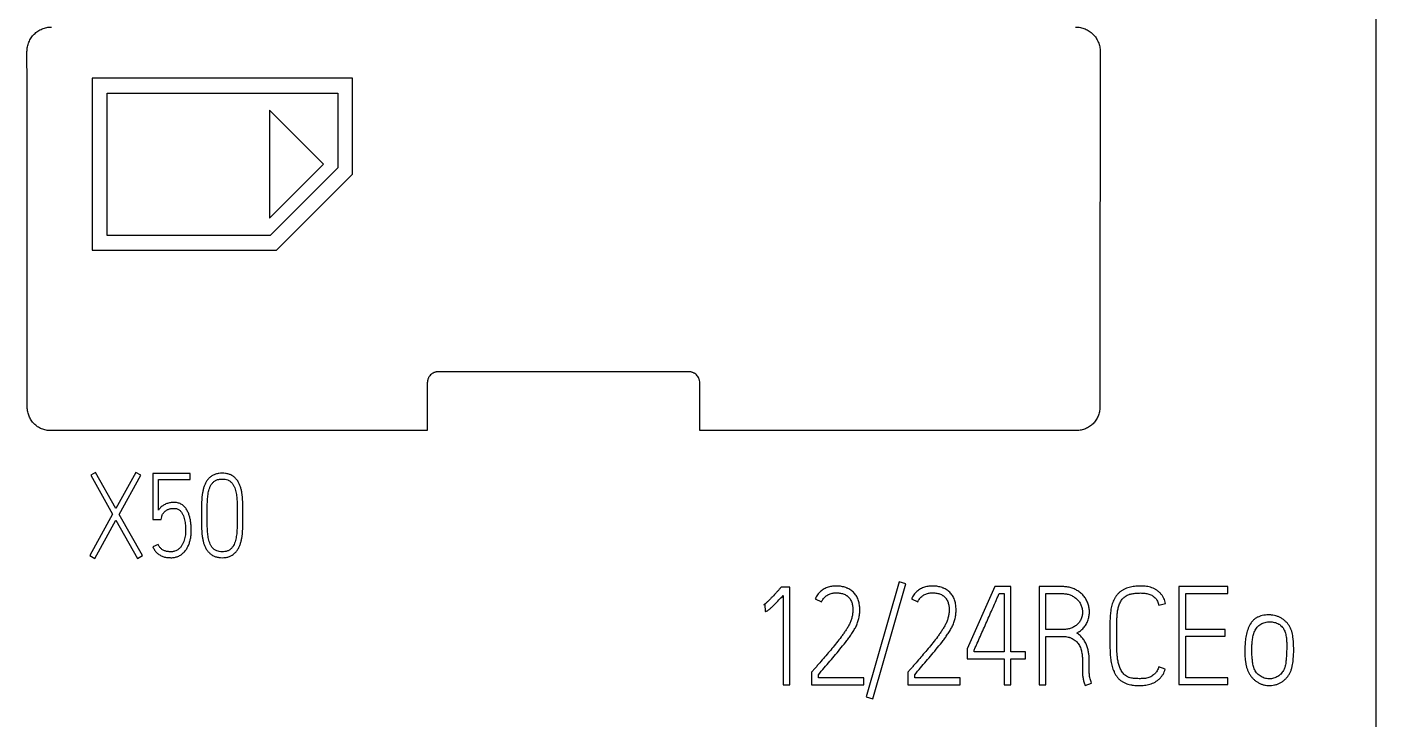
# Model space of a CAD drawing. Extents: x 0 to 420, y 0 to 297.
# Drawn here: x 135.17 to 162.65, y 197.74 to 211.83 of the extents above; entities that cross this region are included whole.
import ezdxf

# ---------------------------------------------------------------- set-up
doc = ezdxf.new("R2010")
doc.units = 0
doc.header["$LTSCALE"] = 23.1
doc.layers.add('10000_FRONT', color=7, linetype='CONTINUOUS')
doc.layers.add('10500_FRONT_LABELING', color=7, linetype='CONTINUOUS')

msp = doc.modelspace()

# ---------------------------------------------------------------- linework, layer by layer
at = {"layer": '10000_FRONT', "color": 7, "linetype": 'CONTINUOUS'}
for p, q in [((162.65, 235.74), (162.65, 145.74)), ((136.5, 210.79), (136.5, 207.29)), ((141.8, 210.79), (136.5, 210.79)), ((141.8, 208.84), (141.8, 210.79)), ((136.8, 207.59), (136.8, 210.49)), ((136.8, 210.49), (141.5, 210.49)), ((141.5, 210.49), (141.5, 208.965)), ((140.113, 210.139), (140.113, 207.939)), ((141.213, 209.039), (140.113, 210.139)), ((140.113, 207.939), (141.213, 209.039)), ((141.5, 208.965), (140.126, 207.59)), ((140.25, 207.29), (141.8, 208.84)), ((140.126, 207.59), (136.8, 207.59)), ((136.5, 207.29), (140.25, 207.29)), ((148.65, 204.816), (143.55, 204.816)), ((143.324, 203.616), (135.65, 203.616)), ((156.55, 203.616), (148.876, 203.616))]:
    msp.add_line(p, q, dxfattribs=at)
for points, knots in [([(135.17, 211.334), (135.17, 211.367), (135.173, 211.4), (135.183, 211.448), (135.187, 211.463), (135.196, 211.495), (135.202, 211.51), (135.221, 211.556), (135.236, 211.584), (135.263, 211.625), (135.273, 211.639), (135.293, 211.664), (135.304, 211.676), (135.339, 211.711), (135.364, 211.732), (135.405, 211.759), (135.419, 211.767), (135.448, 211.783), (135.463, 211.79), (135.493, 211.802), (135.508, 211.808), (135.539, 211.817), (135.555, 211.821), (135.604, 211.831), (135.636, 211.834), (135.67, 211.834)], [0, 0, 0, 0, 0.125, 0.125, 0.1875, 0.1875, 0.25, 0.25, 0.375, 0.375, 0.4375, 0.4375, 0.5, 0.5, 0.625, 0.625, 0.6875, 0.6875, 0.75, 0.75, 0.8125, 0.8125, 0.875, 0.875, 1, 1, 1, 1]), ([(156.531, 211.834), (156.564, 211.834), (156.597, 211.831), (156.645, 211.821), (156.661, 211.817), (156.692, 211.808), (156.708, 211.802), (156.753, 211.783), (156.782, 211.768), (156.822, 211.741), (156.836, 211.731), (156.861, 211.71), (156.873, 211.699), (156.908, 211.665), (156.929, 211.64), (156.956, 211.599), (156.964, 211.585), (156.98, 211.556), (156.987, 211.541), (156.999, 211.511), (157.005, 211.496), (157.014, 211.464), (157.018, 211.448), (157.028, 211.4), (157.031, 211.367), (157.031, 211.334)], [0, 0, 0, 0, 0.125, 0.125, 0.1875, 0.1875, 0.25, 0.25, 0.375, 0.375, 0.4375, 0.4375, 0.5, 0.5, 0.625, 0.625, 0.6875, 0.6875, 0.75, 0.75, 0.8125, 0.8125, 0.875, 0.875, 1, 1, 1, 1]), ([(143.55, 204.816), (143.536, 204.816), (143.521, 204.814), (143.499, 204.81), (143.492, 204.808), (143.478, 204.804), (143.471, 204.801), (143.451, 204.793), (143.438, 204.786), (143.413, 204.77), (143.402, 204.76), (143.381, 204.739), (143.371, 204.728), (143.359, 204.71), (143.355, 204.703), (143.348, 204.69), (143.342, 204.677), (143.337, 204.663), (143.333, 204.649), (143.331, 204.642), (143.327, 204.62), (143.325, 204.605), (143.325, 204.59)], [0, 0, 0, 0, 0.125, 0.125, 0.1875, 0.1875, 0.25, 0.25, 0.375, 0.375, 0.5, 0.5, 0.625, 0.625, 0.6875, 0.6875, 0.75, 0.8125, 0.8125, 0.875, 0.875, 1, 1, 1, 1]), ([(148.876, 204.59), (148.876, 204.605), (148.874, 204.62), (148.87, 204.641), (148.868, 204.649), (148.864, 204.663), (148.861, 204.67), (148.853, 204.69), (148.846, 204.703), (148.83, 204.728), (148.82, 204.739), (148.799, 204.76), (148.788, 204.769), (148.77, 204.782), (148.763, 204.785), (148.75, 204.792), (148.737, 204.799), (148.723, 204.804), (148.709, 204.808), (148.702, 204.81), (148.68, 204.814), (148.665, 204.816), (148.65, 204.816)], [0, 0, 0, 0, 0.125, 0.125, 0.1875, 0.1875, 0.25, 0.25, 0.375, 0.375, 0.5, 0.5, 0.625, 0.625, 0.6875, 0.6875, 0.75, 0.8125, 0.8125, 0.875, 0.875, 1, 1, 1, 1]), ([(135.65, 203.616), (135.619, 203.616), (135.588, 203.619), (135.543, 203.628), (135.528, 203.632), (135.498, 203.641), (135.483, 203.647), (135.44, 203.664), (135.413, 203.679), (135.374, 203.705), (135.362, 203.714), (135.338, 203.734), (135.326, 203.744), (135.293, 203.777), (135.274, 203.801), (135.248, 203.84), (135.24, 203.853), (135.225, 203.881), (135.212, 203.908), (135.202, 203.938), (135.193, 203.967), (135.189, 203.982), (135.179, 204.028), (135.176, 204.059), (135.176, 204.09)], [0, 0, 0, 0, 0.125, 0.125, 0.1875, 0.1875, 0.25, 0.25, 0.375, 0.375, 0.4375, 0.4375, 0.5, 0.5, 0.625, 0.625, 0.6875, 0.6875, 0.75, 0.8125, 0.8125, 0.875, 0.875, 1, 1, 1, 1]), ([(157.025, 204.09), (157.025, 204.059), (157.022, 204.028), (157.013, 203.983), (157.009, 203.968), (157, 203.938), (156.995, 203.923), (156.977, 203.88), (156.962, 203.853), (156.936, 203.815), (156.927, 203.802), (156.907, 203.778), (156.897, 203.766), (156.864, 203.734), (156.84, 203.714), (156.801, 203.688), (156.788, 203.68), (156.76, 203.666), (156.732, 203.652), (156.703, 203.642), (156.674, 203.633), (156.659, 203.629), (156.613, 203.62), (156.582, 203.616), (156.55, 203.616)], [0, 0, 0, 0, 0.125, 0.125, 0.1875, 0.1875, 0.25, 0.25, 0.375, 0.375, 0.4375, 0.4375, 0.5, 0.5, 0.625, 0.625, 0.6875, 0.6875, 0.75, 0.8125, 0.8125, 0.875, 0.875, 1, 1, 1, 1])]:
    msp.add_open_spline(points, degree=3, knots=knots, dxfattribs=at)
for points in [[(135.176, 204.09), (135.174, 206.506), (135.172, 208.921), (135.17, 211.334)], [(157.031, 211.334), (157.028, 208.921), (157.026, 206.506), (157.025, 204.09)], [(143.325, 204.59), (143.325, 204.266), (143.325, 203.941), (143.324, 203.616)], [(148.876, 203.616), (148.876, 203.941), (148.876, 204.266), (148.876, 204.59)]]:
    msp.add_open_spline(points, degree=3, dxfattribs=at)
at = {"layer": '10500_FRONT_LABELING', "color": 7, "linetype": 'CONTINUOUS'}
for p, q in [((136.567, 202.766), (136.469, 202.707)), ((136.469, 202.707), (136.915, 201.913)), ((136.979, 202.031), (136.567, 202.766)), ((137.384, 202.766), (136.979, 202.031)), ((137.047, 201.91), (137.486, 202.707)), ((137.486, 202.707), (137.384, 202.766)), ((137.731, 202.74), (137.731, 201.807)), ((138.493, 202.74), (137.731, 202.74)), ((137.846, 201.995), (137.846, 202.623)), ((137.846, 202.623), (138.493, 202.623)), ((138.493, 202.623), (138.493, 202.74)), ((136.915, 201.913), (136.45, 201.071)), ((136.551, 201.012), (136.981, 201.793)), ((136.981, 201.793), (137.42, 201.012)), ((137.521, 201.071), (137.047, 201.91)), ((137.731, 201.807), (137.905, 201.807)), ((137.905, 201.807), (137.914, 201.859)), ((138.724, 201.901), (138.724, 201.875)), ((138.84, 201.875), (138.84, 201.901)), ((139.453, 201.901), (139.453, 201.875)), ((139.568, 201.875), (139.568, 201.901)), ((137.841, 201.297), (137.736, 201.248)), ((136.45, 201.071), (136.551, 201.012)), ((137.42, 201.012), (137.521, 201.071)), ((150.535, 200.429), (150.515, 200.407)), ((150.709, 200.429), (150.535, 200.429)), ((150.709, 198.438), (150.709, 200.429)), ((152.937, 200.537), (152.263, 198.194)), ((152.399, 198.155), (153.073, 200.499)), ((153.073, 200.499), (152.937, 200.537)), ((154.884, 200.44), (154.324, 199.175)), ((155.214, 200.44), (154.884, 200.44)), ((155.214, 199.109), (155.214, 200.44)), ((155.786, 200.44), (155.786, 198.44)), ((156.246, 200.44), (155.786, 200.44)), ((158.637, 200.44), (158.637, 198.446)), ((159.633, 200.44), (158.637, 200.44)), ((159.633, 200.299), (159.633, 200.44)), ((150.182, 200.071), (150.199, 200.077)), ((150.199, 200.077), (150.207, 199.936)), ((150.571, 200.257), (150.571, 198.438)), ((151.228, 200.194), (151.353, 200.13)), ((153.189, 200.194), (153.314, 200.13)), ((154.976, 200.302), (155.073, 200.302)), ((155.073, 200.302), (155.073, 199.109)), ((155.927, 199.567), (155.927, 200.299)), ((155.927, 200.299), (156.246, 200.299)), ((158.224, 200.06), (158.36, 200.094)), ((158.776, 199.567), (158.776, 200.299)), ((158.776, 200.299), (159.633, 200.299)), ((156.268, 199.567), (155.927, 199.567)), ((157.231, 199.733), (157.231, 199.206)), ((157.372, 199.206), (157.372, 199.733)), ((159.58, 199.567), (158.776, 199.567)), ((159.58, 199.428), (159.58, 199.567)), ((155.927, 198.44), (155.927, 199.425)), ((155.927, 199.425), (156.263, 199.425)), ((158.776, 198.585), (158.776, 199.428)), ((158.776, 199.428), (159.58, 199.428)), ((154.324, 199.175), (154.324, 198.97)), ((154.324, 198.97), (155.073, 198.97)), ((154.462, 199.109), (154.462, 199.145)), ((155.073, 199.109), (154.462, 199.109)), ((155.073, 198.97), (155.073, 198.44)), ((155.508, 199.109), (155.214, 199.109)), ((155.214, 198.44), (155.214, 198.97)), ((155.214, 198.97), (155.508, 198.97)), ((155.508, 198.97), (155.508, 199.109)), ((151.17, 198.715), (151.153, 198.696)), ((151.153, 198.696), (151.153, 198.44)), ((153.131, 198.715), (153.114, 198.696)), ((153.114, 198.696), (153.114, 198.44)), ((156.671, 198.751), (156.668, 198.726)), ((156.671, 198.926), (156.671, 198.751)), ((156.809, 198.843), (156.809, 198.898)), ((158.357, 198.757), (158.227, 198.804)), ((150.571, 198.438), (150.709, 198.438)), ((151.153, 198.44), (152.218, 198.44)), ((151.292, 198.579), (151.292, 198.646)), ((152.218, 198.579), (151.292, 198.579)), ((152.218, 198.44), (152.218, 198.579)), ((153.114, 198.44), (154.18, 198.44)), ((153.253, 198.579), (153.253, 198.646)), ((154.18, 198.579), (153.253, 198.579)), ((154.18, 198.44), (154.18, 198.579)), ((155.073, 198.44), (155.214, 198.44)), ((155.786, 198.44), (155.927, 198.44)), ((156.723, 198.427), (156.854, 198.476)), ((158.637, 198.446), (159.633, 198.446)), ((159.633, 198.585), (158.776, 198.585)), ((159.633, 198.446), (159.633, 198.585)), ((152.263, 198.194), (152.399, 198.155))]:
    msp.add_line(p, q, dxfattribs=at)
for points, knots in [([(139.568, 201.901), (139.568, 201.946), (139.567, 201.991), (139.566, 202.081), (139.566, 202.125), (139.563, 202.215), (139.559, 202.26), (139.551, 202.327), (139.548, 202.349), (139.54, 202.394), (139.535, 202.415), (139.526, 202.448), (139.523, 202.459), (139.516, 202.48), (139.512, 202.491), (139.5, 202.522), (139.491, 202.543), (139.469, 202.581), (139.456, 202.6), (139.435, 202.626), (139.428, 202.635), (139.412, 202.651), (139.396, 202.666), (139.378, 202.68), (139.36, 202.693), (139.35, 202.699), (139.32, 202.716), (139.3, 202.724), (139.268, 202.734), (139.257, 202.737), (139.235, 202.742), (139.223, 202.744), (139.19, 202.749), (139.168, 202.75), (139.123, 202.75), (139.101, 202.748), (139.056, 202.742), (139.034, 202.737), (139.002, 202.727), (138.991, 202.723), (138.971, 202.714), (138.961, 202.709), (138.931, 202.692), (138.913, 202.679), (138.879, 202.65), (138.864, 202.633), (138.836, 202.598), (138.823, 202.579), (138.807, 202.549), (138.802, 202.539), (138.793, 202.519), (138.788, 202.508), (138.777, 202.477), (138.77, 202.456), (138.758, 202.413), (138.753, 202.391), (138.745, 202.347), (138.741, 202.325), (138.732, 202.258), (138.729, 202.214), (138.726, 202.147), (138.726, 202.124), (138.725, 202.08), (138.725, 202.057), (138.724, 201.99), (138.724, 201.946), (138.724, 201.901)], [0, 0, 0, 0, 0.0625, 0.0625, 0.125, 0.125, 0.1875, 0.1875, 0.21875, 0.21875, 0.25, 0.25, 0.265625, 0.265625, 0.28125, 0.28125, 0.3125, 0.3125, 0.34375, 0.34375, 0.359375, 0.359375, 0.375, 0.390625, 0.390625, 0.40625, 0.40625, 0.4375, 0.4375, 0.453125, 0.453125, 0.46875, 0.46875, 0.5, 0.5, 0.53125, 0.53125, 0.5625, 0.5625, 0.578125, 0.578125, 0.59375, 0.59375, 0.625, 0.625, 0.65625, 0.65625, 0.6875, 0.6875, 0.703125, 0.703125, 0.71875, 0.71875, 0.75, 0.75, 0.78125, 0.78125, 0.8125, 0.8125, 0.875, 0.875, 0.90625, 0.90625, 0.9375, 0.9375, 1, 1, 1, 1]), ([(138.84, 201.901), (138.84, 201.938), (138.841, 201.975), (138.841, 202.05), (138.842, 202.087), (138.844, 202.142), (138.844, 202.161), (138.846, 202.198), (138.847, 202.217), (138.851, 202.254), (138.852, 202.272), (138.857, 202.309), (138.859, 202.328), (138.866, 202.364), (138.87, 202.382), (138.879, 202.418), (138.885, 202.436), (138.895, 202.462), (138.899, 202.471), (138.907, 202.488), (138.911, 202.496), (138.925, 202.52), (138.936, 202.535), (138.961, 202.563), (138.974, 202.576), (138.997, 202.592), (139.005, 202.597), (139.022, 202.606), (139.03, 202.61), (139.048, 202.616), (139.057, 202.619), (139.075, 202.623), (139.084, 202.625), (139.112, 202.629), (139.13, 202.63), (139.158, 202.63), (139.167, 202.629), (139.186, 202.628), (139.195, 202.627), (139.223, 202.622), (139.241, 202.618), (139.267, 202.608), (139.276, 202.604), (139.292, 202.595), (139.308, 202.585), (139.322, 202.573), (139.336, 202.56), (139.342, 202.553), (139.354, 202.539), (139.359, 202.531), (139.369, 202.516), (139.374, 202.508), (139.383, 202.492), (139.388, 202.484), (139.395, 202.467), (139.399, 202.458), (139.409, 202.432), (139.415, 202.415), (139.424, 202.379), (139.428, 202.361), (139.435, 202.325), (139.437, 202.306), (139.442, 202.27), (139.443, 202.251), (139.446, 202.214), (139.449, 202.178), (139.45, 202.141), (139.452, 202.086), (139.452, 202.049), (139.453, 201.975), (139.453, 201.938), (139.453, 201.901)], [0, 0, 0, 0, 0.0625, 0.0625, 0.125, 0.125, 0.15625, 0.15625, 0.1875, 0.1875, 0.21875, 0.21875, 0.25, 0.25, 0.28125, 0.28125, 0.3125, 0.3125, 0.328125, 0.328125, 0.34375, 0.34375, 0.375, 0.375, 0.40625, 0.40625, 0.421875, 0.421875, 0.4375, 0.4375, 0.453125, 0.453125, 0.46875, 0.46875, 0.5, 0.5, 0.515625, 0.515625, 0.53125, 0.53125, 0.5625, 0.5625, 0.578125, 0.578125, 0.59375, 0.609375, 0.609375, 0.625, 0.625, 0.640625, 0.640625, 0.65625, 0.65625, 0.671875, 0.671875, 0.6875, 0.6875, 0.71875, 0.71875, 0.75, 0.75, 0.78125, 0.78125, 0.8125, 0.8125, 0.84375, 0.875, 0.875, 0.9375, 0.9375, 1, 1, 1, 1]), ([(137.736, 201.248), (137.746, 201.226), (137.757, 201.204), (137.776, 201.174), (137.783, 201.164), (137.795, 201.15), (137.799, 201.145), (137.807, 201.136), (137.812, 201.132), (137.825, 201.119), (137.834, 201.111), (137.853, 201.097), (137.863, 201.09), (137.884, 201.077), (137.894, 201.071), (137.916, 201.061), (137.928, 201.056), (137.951, 201.048), (137.963, 201.044), (137.986, 201.039), (137.998, 201.036), (138.022, 201.033), (138.035, 201.032), (138.059, 201.03), (138.071, 201.03), (138.096, 201.029), (138.108, 201.028), (138.133, 201.029), (138.145, 201.03), (138.169, 201.033), (138.181, 201.036), (138.205, 201.041), (138.217, 201.045), (138.252, 201.057), (138.274, 201.067), (138.317, 201.093), (138.336, 201.108), (138.363, 201.133), (138.372, 201.142), (138.388, 201.16), (138.396, 201.17), (138.418, 201.2), (138.43, 201.221), (138.447, 201.253), (138.453, 201.264), (138.463, 201.287), (138.467, 201.298), (138.48, 201.333), (138.487, 201.356), (138.499, 201.404), (138.504, 201.427), (138.511, 201.476), (138.513, 201.5), (138.515, 201.549), (138.516, 201.574), (138.515, 201.623), (138.514, 201.672), (138.509, 201.72), (138.503, 201.769), (138.499, 201.793), (138.489, 201.841), (138.483, 201.865), (138.468, 201.912), (138.46, 201.935), (138.444, 201.969), (138.439, 201.98), (138.427, 202.001), (138.42, 202.012), (138.4, 202.042), (138.384, 202.061), (138.362, 202.083), (138.357, 202.087), (138.347, 202.095), (138.343, 202.098), (138.328, 202.109), (138.317, 202.116), (138.295, 202.127), (138.284, 202.132), (138.261, 202.141), (138.249, 202.144), (138.212, 202.151), (138.187, 202.153), (138.151, 202.153), (138.138, 202.153), (138.114, 202.151), (138.102, 202.149), (138.077, 202.145), (138.065, 202.143), (138.041, 202.137), (138.029, 202.133), (138.006, 202.125), (137.995, 202.12), (137.973, 202.11), (137.962, 202.104), (137.941, 202.091), (137.931, 202.083), (137.911, 202.068), (137.902, 202.06), (137.884, 202.043), (137.876, 202.034), (137.86, 202.015), (137.852, 202.006), (137.846, 201.995)], [0, 0, 0, 0, 0.03125, 0.03125, 0.046875, 0.046875, 0.054688, 0.054688, 0.0625, 0.0625, 0.078125, 0.078125, 0.09375, 0.09375, 0.109375, 0.109375, 0.125, 0.125, 0.140625, 0.140625, 0.15625, 0.15625, 0.171875, 0.171875, 0.1875, 0.1875, 0.203125, 0.203125, 0.21875, 0.21875, 0.234375, 0.234375, 0.25, 0.25, 0.28125, 0.28125, 0.3125, 0.3125, 0.328125, 0.328125, 0.34375, 0.34375, 0.375, 0.375, 0.390625, 0.390625, 0.40625, 0.40625, 0.4375, 0.4375, 0.46875, 0.46875, 0.5, 0.5, 0.53125, 0.53125, 0.5625, 0.59375, 0.59375, 0.625, 0.625, 0.65625, 0.65625, 0.6875, 0.6875, 0.703125, 0.703125, 0.71875, 0.71875, 0.75, 0.75, 0.757812, 0.757812, 0.765625, 0.765625, 0.78125, 0.78125, 0.796875, 0.796875, 0.8125, 0.8125, 0.84375, 0.84375, 0.859375, 0.859375, 0.875, 0.875, 0.890625, 0.890625, 0.90625, 0.90625, 0.921875, 0.921875, 0.9375, 0.9375, 0.953125, 0.953125, 0.96875, 0.96875, 0.984375, 0.984375, 1, 1, 1, 1]), ([(137.914, 201.859), (137.915, 201.863), (137.916, 201.868), (137.918, 201.877), (137.92, 201.882), (137.924, 201.895), (137.928, 201.904), (137.937, 201.921), (137.942, 201.929), (137.953, 201.944), (137.959, 201.951), (137.973, 201.965), (137.98, 201.971), (137.994, 201.983), (138.002, 201.988), (138.018, 201.998), (138.027, 202.003), (138.044, 202.011), (138.053, 202.015), (138.071, 202.021), (138.08, 202.024), (138.098, 202.027), (138.107, 202.029), (138.135, 202.032), (138.154, 202.033), (138.183, 202.033), (138.192, 202.032), (138.211, 202.029), (138.22, 202.027), (138.238, 202.021), (138.247, 202.017), (138.263, 202.008), (138.271, 202.003), (138.293, 201.984), (138.305, 201.97), (138.321, 201.946), (138.326, 201.938), (138.335, 201.922), (138.34, 201.914), (138.352, 201.888), (138.359, 201.871), (138.37, 201.835), (138.375, 201.817), (138.384, 201.78), (138.387, 201.762), (138.393, 201.725), (138.395, 201.707), (138.398, 201.67), (138.399, 201.651), (138.401, 201.614), (138.401, 201.596), (138.401, 201.558), (138.401, 201.54), (138.398, 201.502), (138.395, 201.483), (138.389, 201.447), (138.385, 201.428), (138.376, 201.392), (138.37, 201.374), (138.357, 201.339), (138.35, 201.322), (138.332, 201.288), (138.323, 201.272), (138.306, 201.25), (138.3, 201.242), (138.287, 201.228), (138.281, 201.222), (138.267, 201.209), (138.26, 201.203), (138.245, 201.192), (138.237, 201.186), (138.213, 201.172), (138.195, 201.164), (138.168, 201.156), (138.159, 201.154), (138.14, 201.151), (138.131, 201.15), (138.103, 201.148), (138.084, 201.149), (138.056, 201.151), (138.046, 201.152), (138.028, 201.154), (138.018, 201.155), (138, 201.159), (137.991, 201.162), (137.973, 201.168), (137.964, 201.172), (137.947, 201.18), (137.939, 201.185), (137.923, 201.195), (137.915, 201.201), (137.901, 201.213), (137.894, 201.219), (137.881, 201.233), (137.875, 201.24), (137.864, 201.255), (137.859, 201.264), (137.849, 201.28), (137.845, 201.289), (137.841, 201.297)], [0, 0, 0, 0, 0.007812, 0.007812, 0.015625, 0.015625, 0.03125, 0.03125, 0.046875, 0.046875, 0.0625, 0.0625, 0.078125, 0.078125, 0.09375, 0.09375, 0.109375, 0.109375, 0.125, 0.125, 0.140625, 0.140625, 0.15625, 0.15625, 0.1875, 0.1875, 0.203125, 0.203125, 0.21875, 0.21875, 0.234375, 0.234375, 0.25, 0.25, 0.28125, 0.28125, 0.296875, 0.296875, 0.3125, 0.3125, 0.34375, 0.34375, 0.375, 0.375, 0.40625, 0.40625, 0.4375, 0.4375, 0.46875, 0.46875, 0.5, 0.5, 0.53125, 0.53125, 0.5625, 0.5625, 0.59375, 0.59375, 0.625, 0.625, 0.65625, 0.65625, 0.6875, 0.6875, 0.703125, 0.703125, 0.71875, 0.71875, 0.734375, 0.734375, 0.75, 0.75, 0.78125, 0.78125, 0.796875, 0.796875, 0.8125, 0.8125, 0.84375, 0.84375, 0.859375, 0.859375, 0.875, 0.875, 0.890625, 0.890625, 0.90625, 0.90625, 0.921875, 0.921875, 0.9375, 0.9375, 0.953125, 0.953125, 0.96875, 0.96875, 0.984375, 0.984375, 1, 1, 1, 1]), ([(138.724, 201.875), (138.724, 201.83), (138.724, 201.786), (138.725, 201.719), (138.725, 201.697), (138.726, 201.652), (138.726, 201.63), (138.729, 201.563), (138.733, 201.519), (138.741, 201.452), (138.745, 201.43), (138.753, 201.386), (138.758, 201.364), (138.77, 201.321), (138.777, 201.3), (138.793, 201.258), (138.802, 201.238), (138.824, 201.199), (138.837, 201.181), (138.858, 201.155), (138.865, 201.147), (138.881, 201.131), (138.905, 201.107), (138.932, 201.087), (138.961, 201.07), (138.971, 201.065), (138.992, 201.056), (139.012, 201.048), (139.034, 201.042), (139.056, 201.037), (139.067, 201.035), (139.1, 201.03), (139.123, 201.029), (139.167, 201.029), (139.189, 201.03), (139.223, 201.034), (139.234, 201.036), (139.256, 201.041), (139.267, 201.044), (139.299, 201.054), (139.319, 201.063), (139.358, 201.086), (139.376, 201.099), (139.401, 201.121), (139.409, 201.129), (139.425, 201.146), (139.432, 201.154), (139.453, 201.18), (139.466, 201.199), (139.482, 201.228), (139.487, 201.238), (139.497, 201.258), (139.501, 201.269), (139.514, 201.3), (139.521, 201.321), (139.533, 201.364), (139.538, 201.386), (139.547, 201.429), (139.55, 201.451), (139.556, 201.496), (139.558, 201.518), (139.562, 201.562), (139.563, 201.585), (139.565, 201.629), (139.566, 201.652), (139.566, 201.696), (139.567, 201.719), (139.567, 201.786), (139.568, 201.83), (139.568, 201.875)], [0, 0, 0, 0, 0.0625, 0.0625, 0.09375, 0.09375, 0.125, 0.125, 0.1875, 0.1875, 0.21875, 0.21875, 0.25, 0.25, 0.28125, 0.28125, 0.3125, 0.3125, 0.34375, 0.34375, 0.359375, 0.359375, 0.375, 0.40625, 0.40625, 0.421875, 0.421875, 0.4375, 0.453125, 0.453125, 0.46875, 0.46875, 0.5, 0.5, 0.53125, 0.53125, 0.546875, 0.546875, 0.5625, 0.5625, 0.59375, 0.59375, 0.625, 0.625, 0.640625, 0.640625, 0.65625, 0.65625, 0.6875, 0.6875, 0.703125, 0.703125, 0.71875, 0.71875, 0.75, 0.75, 0.78125, 0.78125, 0.8125, 0.8125, 0.84375, 0.84375, 0.875, 0.875, 0.90625, 0.90625, 0.9375, 0.9375, 1, 1, 1, 1]), ([(139.453, 201.875), (139.453, 201.838), (139.453, 201.801), (139.452, 201.727), (139.452, 201.69), (139.45, 201.634), (139.449, 201.616), (139.447, 201.579), (139.446, 201.561), (139.441, 201.505), (139.436, 201.468), (139.425, 201.414), (139.421, 201.396), (139.411, 201.36), (139.405, 201.342), (139.392, 201.308), (139.384, 201.291), (139.37, 201.267), (139.365, 201.259), (139.355, 201.244), (139.349, 201.236), (139.337, 201.222), (139.331, 201.215), (139.317, 201.203), (139.31, 201.197), (139.295, 201.186), (139.287, 201.181), (139.27, 201.173), (139.262, 201.169), (139.244, 201.162), (139.235, 201.16), (139.217, 201.155), (139.208, 201.154), (139.181, 201.15), (139.162, 201.149), (139.125, 201.149), (139.106, 201.15), (139.07, 201.156), (139.052, 201.161), (139.026, 201.171), (139.017, 201.175), (139.001, 201.184), (138.993, 201.189), (138.978, 201.2), (138.971, 201.206), (138.957, 201.219), (138.951, 201.226), (138.94, 201.24), (138.934, 201.248), (138.924, 201.263), (138.919, 201.271), (138.906, 201.296), (138.898, 201.313), (138.886, 201.348), (138.88, 201.365), (138.871, 201.401), (138.867, 201.419), (138.857, 201.474), (138.853, 201.51), (138.848, 201.564), (138.846, 201.583), (138.844, 201.619), (138.844, 201.637), (138.842, 201.692), (138.841, 201.729), (138.841, 201.802), (138.84, 201.838), (138.84, 201.875)], [0, 0, 0, 0, 0.0625, 0.0625, 0.125, 0.125, 0.15625, 0.15625, 0.1875, 0.1875, 0.25, 0.25, 0.28125, 0.28125, 0.3125, 0.3125, 0.34375, 0.34375, 0.359375, 0.359375, 0.375, 0.375, 0.390625, 0.390625, 0.40625, 0.40625, 0.421875, 0.421875, 0.4375, 0.4375, 0.453125, 0.453125, 0.46875, 0.46875, 0.5, 0.5, 0.53125, 0.53125, 0.5625, 0.5625, 0.578125, 0.578125, 0.59375, 0.59375, 0.609375, 0.609375, 0.625, 0.625, 0.640625, 0.640625, 0.65625, 0.65625, 0.6875, 0.6875, 0.71875, 0.71875, 0.75, 0.75, 0.8125, 0.8125, 0.84375, 0.84375, 0.875, 0.875, 0.9375, 0.9375, 1, 1, 1, 1]), ([(150.515, 200.407), (150.502, 200.392), (150.489, 200.378), (150.462, 200.349), (150.449, 200.334), (150.409, 200.291), (150.382, 200.262), (150.341, 200.219), (150.328, 200.205), (150.3, 200.176), (150.286, 200.162), (150.258, 200.135), (150.243, 200.121), (150.221, 200.102), (150.214, 200.096), (150.199, 200.083), (150.191, 200.077), (150.182, 200.071)], [0, 0, 0, 0, 0.125, 0.125, 0.25, 0.25, 0.5, 0.5, 0.625, 0.625, 0.75, 0.75, 0.875, 0.875, 0.9375, 0.9375, 1, 1, 1, 1]), ([(151.292, 198.646), (151.331, 198.692), (151.37, 198.738), (151.448, 198.829), (151.487, 198.875), (151.565, 198.967), (151.604, 199.013), (151.681, 199.105), (151.719, 199.151), (151.795, 199.245), (151.833, 199.292), (151.887, 199.364), (151.905, 199.388), (151.94, 199.437), (151.958, 199.462), (151.991, 199.512), (152.007, 199.538), (152.038, 199.59), (152.052, 199.617), (152.071, 199.657), (152.077, 199.671), (152.088, 199.699), (152.093, 199.713), (152.107, 199.756), (152.115, 199.786), (152.126, 199.845), (152.13, 199.875), (152.135, 199.935), (152.136, 199.965), (152.134, 200.011), (152.133, 200.026), (152.13, 200.056), (152.127, 200.071), (152.119, 200.116), (152.112, 200.145), (152.097, 200.188), (152.09, 200.202), (152.077, 200.23), (152.07, 200.243), (152.054, 200.268), (152.045, 200.281), (152.025, 200.304), (152.015, 200.315), (151.994, 200.337), (151.982, 200.347), (151.959, 200.366), (151.946, 200.374), (151.92, 200.389), (151.907, 200.396), (151.886, 200.406), (151.879, 200.409), (151.865, 200.414), (151.858, 200.417), (151.822, 200.429), (151.793, 200.437), (151.748, 200.445), (151.733, 200.447), (151.703, 200.45), (151.688, 200.451), (151.642, 200.452), (151.612, 200.451), (151.567, 200.446), (151.552, 200.443), (151.522, 200.437), (151.507, 200.433), (151.464, 200.42), (151.436, 200.408), (151.397, 200.385), (151.384, 200.377), (151.359, 200.359), (151.335, 200.34), (151.314, 200.319), (151.293, 200.296), (151.284, 200.284), (151.256, 200.248), (151.241, 200.221), (151.228, 200.194)], [0, 0, 0, 0, 0.0625, 0.0625, 0.125, 0.125, 0.1875, 0.1875, 0.25, 0.25, 0.3125, 0.3125, 0.34375, 0.34375, 0.375, 0.375, 0.40625, 0.40625, 0.4375, 0.4375, 0.453125, 0.453125, 0.46875, 0.46875, 0.5, 0.5, 0.53125, 0.53125, 0.5625, 0.5625, 0.578125, 0.578125, 0.59375, 0.59375, 0.625, 0.625, 0.640625, 0.640625, 0.65625, 0.65625, 0.671875, 0.671875, 0.6875, 0.6875, 0.703125, 0.703125, 0.71875, 0.71875, 0.734375, 0.734375, 0.742188, 0.742188, 0.75, 0.75, 0.78125, 0.78125, 0.796875, 0.796875, 0.8125, 0.8125, 0.84375, 0.84375, 0.859375, 0.859375, 0.875, 0.875, 0.90625, 0.90625, 0.921875, 0.921875, 0.9375, 0.953125, 0.953125, 0.96875, 0.96875, 1, 1, 1, 1]), ([(153.253, 198.646), (153.292, 198.692), (153.331, 198.738), (153.409, 198.829), (153.448, 198.875), (153.526, 198.967), (153.565, 199.013), (153.642, 199.105), (153.681, 199.151), (153.757, 199.245), (153.794, 199.292), (153.849, 199.364), (153.866, 199.388), (153.902, 199.437), (153.919, 199.462), (153.952, 199.512), (153.969, 199.538), (153.999, 199.59), (154.013, 199.617), (154.032, 199.657), (154.038, 199.671), (154.049, 199.699), (154.054, 199.713), (154.068, 199.756), (154.076, 199.786), (154.087, 199.845), (154.091, 199.875), (154.096, 199.935), (154.097, 199.965), (154.095, 200.011), (154.094, 200.026), (154.091, 200.056), (154.089, 200.071), (154.081, 200.116), (154.073, 200.145), (154.058, 200.188), (154.052, 200.202), (154.038, 200.23), (154.031, 200.243), (154.015, 200.268), (154.006, 200.281), (153.987, 200.304), (153.976, 200.315), (153.955, 200.337), (153.944, 200.347), (153.92, 200.366), (153.907, 200.374), (153.881, 200.389), (153.868, 200.396), (153.847, 200.406), (153.84, 200.409), (153.826, 200.414), (153.819, 200.417), (153.783, 200.429), (153.754, 200.437), (153.71, 200.445), (153.695, 200.447), (153.664, 200.45), (153.649, 200.451), (153.603, 200.452), (153.573, 200.451), (153.528, 200.446), (153.513, 200.443), (153.483, 200.437), (153.468, 200.433), (153.425, 200.42), (153.397, 200.408), (153.358, 200.385), (153.345, 200.377), (153.32, 200.359), (153.297, 200.34), (153.275, 200.319), (153.254, 200.296), (153.245, 200.284), (153.217, 200.248), (153.202, 200.221), (153.189, 200.194)], [0, 0, 0, 0, 0.0625, 0.0625, 0.125, 0.125, 0.1875, 0.1875, 0.25, 0.25, 0.3125, 0.3125, 0.34375, 0.34375, 0.375, 0.375, 0.40625, 0.40625, 0.4375, 0.4375, 0.453125, 0.453125, 0.46875, 0.46875, 0.5, 0.5, 0.53125, 0.53125, 0.5625, 0.5625, 0.578125, 0.578125, 0.59375, 0.59375, 0.625, 0.625, 0.640625, 0.640625, 0.65625, 0.65625, 0.671875, 0.671875, 0.6875, 0.6875, 0.703125, 0.703125, 0.71875, 0.71875, 0.734375, 0.734375, 0.742188, 0.742188, 0.75, 0.75, 0.78125, 0.78125, 0.796875, 0.796875, 0.8125, 0.8125, 0.84375, 0.84375, 0.859375, 0.859375, 0.875, 0.875, 0.90625, 0.90625, 0.921875, 0.921875, 0.9375, 0.953125, 0.953125, 0.96875, 0.96875, 1, 1, 1, 1]), ([(156.554, 199.494), (156.58, 199.508), (156.604, 199.523), (156.639, 199.549), (156.65, 199.558), (156.672, 199.577), (156.682, 199.588), (156.711, 199.62), (156.728, 199.643), (156.75, 199.68), (156.757, 199.693), (156.769, 199.719), (156.775, 199.733), (156.79, 199.773), (156.798, 199.801), (156.806, 199.843), (156.808, 199.858), (156.811, 199.887), (156.812, 199.901), (156.812, 199.944), (156.81, 199.973), (156.804, 200.015), (156.801, 200.03), (156.794, 200.058), (156.79, 200.072), (156.776, 200.113), (156.765, 200.139), (156.745, 200.177), (156.738, 200.19), (156.722, 200.214), (156.713, 200.226), (156.687, 200.26), (156.667, 200.281), (156.635, 200.31), (156.624, 200.319), (156.601, 200.337), (156.589, 200.345), (156.552, 200.368), (156.527, 200.381), (156.487, 200.398), (156.473, 200.403), (156.446, 200.413), (156.404, 200.425), (156.362, 200.432), (156.304, 200.439), (156.275, 200.44), (156.246, 200.44)], [0, 0, 0, 0, 0.0625, 0.0625, 0.09375, 0.09375, 0.125, 0.125, 0.1875, 0.1875, 0.21875, 0.21875, 0.25, 0.25, 0.3125, 0.3125, 0.34375, 0.34375, 0.375, 0.375, 0.4375, 0.4375, 0.46875, 0.46875, 0.5, 0.5, 0.5625, 0.5625, 0.59375, 0.59375, 0.625, 0.625, 0.6875, 0.6875, 0.71875, 0.71875, 0.75, 0.75, 0.8125, 0.8125, 0.84375, 0.84375, 0.875, 0.9375, 0.9375, 1, 1, 1, 1]), ([(158.36, 200.094), (158.355, 200.131), (158.344, 200.166), (158.325, 200.208), (158.32, 200.217), (158.311, 200.233), (158.306, 200.241), (158.291, 200.264), (158.28, 200.279), (158.255, 200.307), (158.242, 200.32), (158.214, 200.345), (158.199, 200.356), (158.169, 200.377), (158.153, 200.387), (158.12, 200.404), (158.102, 200.411), (158.068, 200.424), (158.05, 200.429), (158.014, 200.438), (157.995, 200.441), (157.94, 200.449), (157.903, 200.451), (157.83, 200.452), (157.793, 200.451), (157.738, 200.445), (157.719, 200.443), (157.682, 200.437), (157.664, 200.434), (157.61, 200.421), (157.575, 200.41), (157.532, 200.391), (157.524, 200.387), (157.507, 200.378), (157.499, 200.374), (157.475, 200.36), (157.46, 200.35), (157.43, 200.328), (157.416, 200.315), (157.389, 200.289), (157.377, 200.276), (157.354, 200.246), (157.344, 200.231), (157.329, 200.208), (157.325, 200.2), (157.316, 200.183), (157.312, 200.175), (157.292, 200.133), (157.279, 200.098), (157.26, 200.027), (157.252, 199.991), (157.235, 199.881), (157.231, 199.807), (157.231, 199.733)], [0, 0, 0, 0, 0.0625, 0.0625, 0.078125, 0.078125, 0.09375, 0.09375, 0.125, 0.125, 0.15625, 0.15625, 0.1875, 0.1875, 0.21875, 0.21875, 0.25, 0.25, 0.28125, 0.28125, 0.3125, 0.3125, 0.375, 0.375, 0.4375, 0.4375, 0.46875, 0.46875, 0.5, 0.5, 0.5625, 0.5625, 0.578125, 0.578125, 0.59375, 0.59375, 0.625, 0.625, 0.65625, 0.65625, 0.6875, 0.6875, 0.71875, 0.71875, 0.734375, 0.734375, 0.75, 0.75, 0.8125, 0.8125, 0.875, 0.875, 1, 1, 1, 1]), ([(150.207, 199.936), (150.213, 199.936), (150.218, 199.936), (150.228, 199.939), (150.233, 199.94), (150.242, 199.943), (150.247, 199.946), (150.256, 199.951), (150.26, 199.953), (150.273, 199.962), (150.281, 199.969), (150.297, 199.981), (150.305, 199.988), (150.328, 200.008), (150.343, 200.022), (150.372, 200.051), (150.387, 200.065), (150.43, 200.109), (150.458, 200.138), (150.515, 200.197), (150.543, 200.227), (150.571, 200.257)], [0, 0, 0, 0, 0.03125, 0.03125, 0.0625, 0.0625, 0.09375, 0.09375, 0.125, 0.125, 0.1875, 0.1875, 0.25, 0.25, 0.375, 0.375, 0.5, 0.5, 0.75, 0.75, 1, 1, 1, 1]), ([(151.353, 200.13), (151.364, 200.153), (151.378, 200.175), (151.402, 200.205), (151.41, 200.215), (151.429, 200.233), (151.448, 200.249), (151.47, 200.264), (151.492, 200.277), (151.504, 200.283), (151.539, 200.298), (151.564, 200.304), (151.602, 200.31), (151.615, 200.311), (151.641, 200.313), (151.654, 200.313), (151.692, 200.312), (151.717, 200.31), (151.755, 200.303), (151.768, 200.3), (151.793, 200.293), (151.805, 200.289), (151.829, 200.279), (151.84, 200.273), (151.857, 200.264), (151.863, 200.26), (151.873, 200.253), (151.879, 200.249), (151.894, 200.237), (151.903, 200.228), (151.916, 200.214), (151.92, 200.209), (151.928, 200.199), (151.932, 200.194), (151.943, 200.178), (151.95, 200.167), (151.961, 200.144), (151.966, 200.132), (151.979, 200.095), (151.985, 200.07), (151.99, 200.032), (151.992, 200.019), (151.993, 199.994), (151.994, 199.981), (151.994, 199.942), (151.992, 199.917), (151.986, 199.866), (151.981, 199.841), (151.972, 199.804), (151.969, 199.791), (151.961, 199.766), (151.958, 199.754), (151.944, 199.718), (151.934, 199.695), (151.911, 199.65), (151.898, 199.628), (151.871, 199.584), (151.858, 199.563), (151.829, 199.521), (151.815, 199.5), (151.786, 199.458), (151.771, 199.437), (151.726, 199.376), (151.695, 199.336), (151.631, 199.256), (151.599, 199.217), (151.534, 199.139), (151.501, 199.1), (151.435, 199.023), (151.402, 198.984), (151.336, 198.907), (151.303, 198.869), (151.253, 198.811), (151.236, 198.792), (151.203, 198.753), (151.186, 198.734), (151.17, 198.715)], [0, 0, 0, 0, 0.03125, 0.03125, 0.046875, 0.046875, 0.0625, 0.078125, 0.078125, 0.09375, 0.09375, 0.125, 0.125, 0.140625, 0.140625, 0.15625, 0.15625, 0.1875, 0.1875, 0.203125, 0.203125, 0.21875, 0.21875, 0.234375, 0.234375, 0.242188, 0.242188, 0.25, 0.25, 0.265625, 0.265625, 0.273438, 0.273438, 0.28125, 0.28125, 0.296875, 0.296875, 0.3125, 0.3125, 0.34375, 0.34375, 0.359375, 0.359375, 0.375, 0.375, 0.40625, 0.40625, 0.4375, 0.4375, 0.453125, 0.453125, 0.46875, 0.46875, 0.5, 0.5, 0.53125, 0.53125, 0.5625, 0.5625, 0.59375, 0.59375, 0.625, 0.625, 0.6875, 0.6875, 0.75, 0.75, 0.8125, 0.8125, 0.875, 0.875, 0.9375, 0.9375, 0.96875, 0.96875, 1, 1, 1, 1]), ([(153.314, 200.13), (153.325, 200.153), (153.339, 200.175), (153.363, 200.205), (153.372, 200.215), (153.39, 200.233), (153.41, 200.249), (153.431, 200.264), (153.453, 200.277), (153.465, 200.283), (153.5, 200.298), (153.525, 200.304), (153.563, 200.31), (153.576, 200.311), (153.602, 200.313), (153.615, 200.313), (153.653, 200.312), (153.679, 200.31), (153.717, 200.303), (153.729, 200.3), (153.754, 200.293), (153.766, 200.289), (153.79, 200.279), (153.802, 200.273), (153.819, 200.264), (153.824, 200.26), (153.835, 200.253), (153.84, 200.249), (153.855, 200.237), (153.864, 200.228), (153.877, 200.214), (153.882, 200.209), (153.89, 200.199), (153.893, 200.194), (153.904, 200.178), (153.911, 200.167), (153.923, 200.144), (153.928, 200.132), (153.941, 200.095), (153.946, 200.07), (153.951, 200.032), (153.953, 200.019), (153.955, 199.994), (153.955, 199.981), (153.955, 199.942), (153.953, 199.917), (153.947, 199.866), (153.942, 199.841), (153.933, 199.804), (153.93, 199.791), (153.923, 199.766), (153.919, 199.754), (153.905, 199.718), (153.895, 199.695), (153.872, 199.65), (153.859, 199.628), (153.833, 199.584), (153.819, 199.563), (153.791, 199.521), (153.776, 199.5), (153.747, 199.458), (153.732, 199.437), (153.687, 199.376), (153.656, 199.336), (153.592, 199.256), (153.56, 199.217), (153.495, 199.139), (153.462, 199.1), (153.396, 199.023), (153.363, 198.984), (153.297, 198.907), (153.264, 198.869), (153.214, 198.811), (153.197, 198.792), (153.164, 198.753), (153.148, 198.734), (153.131, 198.715)], [0, 0, 0, 0, 0.03125, 0.03125, 0.046875, 0.046875, 0.0625, 0.078125, 0.078125, 0.09375, 0.09375, 0.125, 0.125, 0.140625, 0.140625, 0.15625, 0.15625, 0.1875, 0.1875, 0.203125, 0.203125, 0.21875, 0.21875, 0.234375, 0.234375, 0.242188, 0.242188, 0.25, 0.25, 0.265625, 0.265625, 0.273438, 0.273438, 0.28125, 0.28125, 0.296875, 0.296875, 0.3125, 0.3125, 0.34375, 0.34375, 0.359375, 0.359375, 0.375, 0.375, 0.40625, 0.40625, 0.4375, 0.4375, 0.453125, 0.453125, 0.46875, 0.46875, 0.5, 0.5, 0.53125, 0.53125, 0.5625, 0.5625, 0.59375, 0.59375, 0.625, 0.625, 0.6875, 0.6875, 0.75, 0.75, 0.8125, 0.8125, 0.875, 0.875, 0.9375, 0.9375, 0.96875, 0.96875, 1, 1, 1, 1]), ([(154.462, 199.145), (154.468, 199.157), (154.473, 199.169), (154.484, 199.193), (154.49, 199.205), (154.506, 199.241), (154.517, 199.265), (154.549, 199.337), (154.57, 199.385), (154.613, 199.482), (154.635, 199.53), (154.678, 199.626), (154.699, 199.675), (154.742, 199.771), (154.763, 199.819), (154.806, 199.915), (154.827, 199.964), (154.87, 200.06), (154.891, 200.109), (154.923, 200.181), (154.933, 200.205), (154.955, 200.253), (154.965, 200.278), (154.976, 200.302)], [0, 0, 0, 0, 0.03125, 0.03125, 0.0625, 0.0625, 0.125, 0.125, 0.25, 0.25, 0.375, 0.375, 0.5, 0.5, 0.625, 0.625, 0.75, 0.75, 0.875, 0.875, 0.9375, 0.9375, 1, 1, 1, 1]), ([(156.246, 200.299), (156.272, 200.299), (156.298, 200.297), (156.349, 200.291), (156.374, 200.285), (156.423, 200.269), (156.447, 200.259), (156.492, 200.235), (156.513, 200.222), (156.544, 200.198), (156.554, 200.189), (156.572, 200.171), (156.59, 200.152), (156.605, 200.132), (156.619, 200.11), (156.626, 200.099), (156.643, 200.064), (156.652, 200.04), (156.662, 200.002), (156.664, 199.989), (156.668, 199.964), (156.67, 199.951), (156.671, 199.926), (156.671, 199.913), (156.669, 199.887), (156.668, 199.874), (156.661, 199.836), (156.655, 199.811), (156.641, 199.775), (156.635, 199.763), (156.623, 199.74), (156.616, 199.729), (156.594, 199.698), (156.576, 199.679), (156.537, 199.645), (156.515, 199.631), (156.481, 199.612), (156.47, 199.606), (156.446, 199.596), (156.434, 199.592), (156.397, 199.58), (156.372, 199.575), (156.32, 199.568), (156.294, 199.567), (156.268, 199.567)], [0, 0, 0, 0, 0.0625, 0.0625, 0.125, 0.125, 0.1875, 0.1875, 0.25, 0.25, 0.28125, 0.28125, 0.3125, 0.34375, 0.34375, 0.375, 0.375, 0.4375, 0.4375, 0.46875, 0.46875, 0.5, 0.5, 0.53125, 0.53125, 0.5625, 0.5625, 0.625, 0.625, 0.65625, 0.65625, 0.6875, 0.6875, 0.75, 0.75, 0.8125, 0.8125, 0.84375, 0.84375, 0.875, 0.875, 0.9375, 0.9375, 1, 1, 1, 1]), ([(157.372, 199.733), (157.372, 199.762), (157.373, 199.79), (157.376, 199.847), (157.378, 199.875), (157.384, 199.932), (157.389, 199.96), (157.398, 200.002), (157.401, 200.016), (157.409, 200.043), (157.414, 200.057), (157.424, 200.084), (157.429, 200.097), (157.442, 200.123), (157.448, 200.136), (157.471, 200.172), (157.489, 200.195), (157.515, 200.219), (157.52, 200.224), (157.531, 200.233), (157.537, 200.237), (157.555, 200.249), (157.567, 200.257), (157.593, 200.27), (157.606, 200.275), (157.626, 200.282), (157.633, 200.284), (157.647, 200.288), (157.654, 200.29), (157.675, 200.294), (157.689, 200.297), (157.717, 200.301), (157.732, 200.303), (157.774, 200.307), (157.802, 200.309), (157.86, 200.31), (157.888, 200.31), (157.945, 200.305), (157.974, 200.301), (158.016, 200.291), (158.029, 200.287), (158.056, 200.277), (158.069, 200.272), (158.088, 200.262), (158.094, 200.258), (158.107, 200.25), (158.112, 200.246), (158.129, 200.233), (158.14, 200.223), (158.154, 200.208), (158.159, 200.202), (158.167, 200.191), (158.172, 200.185), (158.183, 200.167), (158.19, 200.154), (158.202, 200.129), (158.208, 200.115), (158.217, 200.088), (158.221, 200.074), (158.224, 200.06)], [0, 0, 0, 0, 0.0625, 0.0625, 0.125, 0.125, 0.1875, 0.1875, 0.21875, 0.21875, 0.25, 0.25, 0.28125, 0.28125, 0.3125, 0.3125, 0.375, 0.375, 0.390625, 0.390625, 0.40625, 0.40625, 0.4375, 0.4375, 0.46875, 0.46875, 0.484375, 0.484375, 0.5, 0.5, 0.53125, 0.53125, 0.5625, 0.5625, 0.625, 0.625, 0.6875, 0.6875, 0.75, 0.75, 0.78125, 0.78125, 0.8125, 0.8125, 0.828125, 0.828125, 0.84375, 0.84375, 0.875, 0.875, 0.890625, 0.890625, 0.90625, 0.90625, 0.9375, 0.9375, 0.96875, 0.96875, 1, 1, 1, 1]), ([(160.973, 199.194), (160.973, 199.214), (160.972, 199.235), (160.971, 199.277), (160.97, 199.298), (160.967, 199.329), (160.966, 199.339), (160.964, 199.359), (160.962, 199.37), (160.96, 199.39), (160.958, 199.401), (160.956, 199.421), (160.955, 199.432), (160.951, 199.462), (160.947, 199.483), (160.937, 199.523), (160.931, 199.543), (160.916, 199.581), (160.907, 199.6), (160.887, 199.636), (160.876, 199.654), (160.851, 199.687), (160.838, 199.702), (160.816, 199.725), (160.809, 199.732), (160.793, 199.746), (160.785, 199.753), (160.761, 199.772), (160.744, 199.784), (160.708, 199.805), (160.69, 199.814), (160.661, 199.826), (160.652, 199.83), (160.632, 199.837), (160.622, 199.84), (160.592, 199.849), (160.572, 199.854), (160.541, 199.859), (160.531, 199.86), (160.51, 199.862), (160.5, 199.863), (160.469, 199.864), (160.448, 199.863), (160.406, 199.861), (160.386, 199.858), (160.345, 199.852), (160.324, 199.847), (160.284, 199.836), (160.265, 199.829), (160.236, 199.817), (160.227, 199.812), (160.209, 199.801), (160.2, 199.796), (160.175, 199.778), (160.159, 199.764), (160.13, 199.734), (160.117, 199.718), (160.081, 199.667), (160.063, 199.63), (160.032, 199.553), (160.021, 199.513), (160.002, 199.433), (159.995, 199.392), (159.985, 199.31), (159.982, 199.269), (159.978, 199.186), (159.977, 199.145), (159.977, 199.103)], [0, 0, 0, 0, 0.03125, 0.03125, 0.0625, 0.0625, 0.078125, 0.078125, 0.09375, 0.09375, 0.109375, 0.109375, 0.125, 0.125, 0.15625, 0.15625, 0.1875, 0.1875, 0.21875, 0.21875, 0.25, 0.25, 0.28125, 0.28125, 0.296875, 0.296875, 0.3125, 0.3125, 0.34375, 0.34375, 0.375, 0.375, 0.390625, 0.390625, 0.40625, 0.40625, 0.4375, 0.4375, 0.453125, 0.453125, 0.46875, 0.46875, 0.5, 0.5, 0.53125, 0.53125, 0.5625, 0.5625, 0.59375, 0.59375, 0.609375, 0.609375, 0.625, 0.625, 0.65625, 0.65625, 0.6875, 0.6875, 0.75, 0.75, 0.8125, 0.8125, 0.875, 0.875, 0.9375, 0.9375, 1, 1, 1, 1]), ([(160.135, 198.923), (160.133, 198.939), (160.131, 198.955), (160.127, 198.986), (160.126, 199.002), (160.123, 199.033), (160.122, 199.049), (160.121, 199.081), (160.121, 199.096), (160.121, 199.128), (160.121, 199.144), (160.121, 199.175), (160.121, 199.191), (160.122, 199.238), (160.123, 199.27), (160.129, 199.333), (160.133, 199.365), (160.144, 199.427), (160.152, 199.457), (160.167, 199.502), (160.173, 199.517), (160.186, 199.545), (160.194, 199.56), (160.211, 199.587), (160.22, 199.6), (160.235, 199.618), (160.24, 199.624), (160.251, 199.636), (160.257, 199.641), (160.275, 199.657), (160.288, 199.667), (160.315, 199.683), (160.329, 199.691), (160.359, 199.703), (160.374, 199.708), (160.405, 199.715), (160.421, 199.718), (160.453, 199.721), (160.469, 199.722), (160.5, 199.722), (160.516, 199.721), (160.548, 199.718), (160.564, 199.716), (160.587, 199.71), (160.595, 199.708), (160.61, 199.704), (160.618, 199.701), (160.64, 199.693), (160.655, 199.686), (160.676, 199.674), (160.682, 199.67), (160.696, 199.661), (160.702, 199.656), (160.72, 199.641), (160.731, 199.629), (160.747, 199.611), (160.751, 199.604), (160.761, 199.591), (160.765, 199.584), (160.777, 199.563), (160.784, 199.549), (160.796, 199.52), (160.801, 199.504), (160.814, 199.458), (160.82, 199.427), (160.828, 199.364), (160.83, 199.332), (160.832, 199.268), (160.831, 199.237), (160.831, 199.189), (160.831, 199.173), (160.83, 199.141), (160.83, 199.125), (160.829, 199.093), (160.828, 199.077), (160.827, 199.046), (160.826, 199.03), (160.823, 198.998), (160.822, 198.982), (160.818, 198.951), (160.817, 198.935), (160.814, 198.903), (160.813, 198.887), (160.808, 198.856), (160.806, 198.84), (160.8, 198.816), (160.798, 198.809), (160.793, 198.793), (160.791, 198.786), (160.782, 198.763), (160.775, 198.749), (160.759, 198.721), (160.75, 198.708), (160.731, 198.682), (160.72, 198.67), (160.703, 198.652), (160.698, 198.647), (160.685, 198.636), (160.679, 198.631), (160.66, 198.617), (160.646, 198.608), (160.618, 198.593), (160.603, 198.587), (160.573, 198.576), (160.557, 198.572), (160.526, 198.566), (160.51, 198.564), (160.478, 198.562), (160.461, 198.562), (160.429, 198.566), (160.414, 198.568), (160.382, 198.576), (160.367, 198.58), (160.322, 198.598), (160.294, 198.614), (160.256, 198.644), (160.245, 198.655), (160.223, 198.679), (160.213, 198.691), (160.195, 198.718), (160.187, 198.732), (160.172, 198.76), (160.166, 198.775), (160.155, 198.805), (160.151, 198.821), (160.145, 198.852), (160.142, 198.868), (160.141, 198.884)], [0, 0, 0, 0, 0.015625, 0.015625, 0.03125, 0.03125, 0.046875, 0.046875, 0.0625, 0.0625, 0.078125, 0.078125, 0.09375, 0.09375, 0.125, 0.125, 0.15625, 0.15625, 0.1875, 0.1875, 0.203125, 0.203125, 0.21875, 0.21875, 0.234375, 0.234375, 0.242188, 0.242188, 0.25, 0.25, 0.265625, 0.265625, 0.28125, 0.28125, 0.296875, 0.296875, 0.3125, 0.3125, 0.328125, 0.328125, 0.34375, 0.34375, 0.359375, 0.359375, 0.367188, 0.367188, 0.375, 0.375, 0.390625, 0.390625, 0.398438, 0.398438, 0.40625, 0.40625, 0.421875, 0.421875, 0.429688, 0.429688, 0.4375, 0.4375, 0.453125, 0.453125, 0.46875, 0.46875, 0.5, 0.5, 0.53125, 0.53125, 0.5625, 0.5625, 0.578125, 0.578125, 0.59375, 0.59375, 0.609375, 0.609375, 0.625, 0.625, 0.640625, 0.640625, 0.65625, 0.65625, 0.671875, 0.671875, 0.6875, 0.6875, 0.695312, 0.695312, 0.703125, 0.703125, 0.71875, 0.71875, 0.734375, 0.734375, 0.75, 0.75, 0.757812, 0.757812, 0.765625, 0.765625, 0.78125, 0.78125, 0.796875, 0.796875, 0.8125, 0.8125, 0.828125, 0.828125, 0.84375, 0.84375, 0.859375, 0.859375, 0.875, 0.875, 0.90625, 0.90625, 0.921875, 0.921875, 0.9375, 0.9375, 0.953125, 0.953125, 0.96875, 0.96875, 0.984375, 0.984375, 1, 1, 1, 1]), ([(156.263, 199.425), (156.294, 199.425), (156.324, 199.423), (156.369, 199.415), (156.384, 199.412), (156.406, 199.405), (156.413, 199.403), (156.428, 199.398), (156.435, 199.395), (156.471, 199.38), (156.497, 199.364), (156.527, 199.34), (156.533, 199.335), (156.545, 199.325), (156.55, 199.319), (156.566, 199.303), (156.575, 199.291), (156.593, 199.266), (156.601, 199.252), (156.616, 199.225), (156.622, 199.211), (156.634, 199.183), (156.638, 199.168), (156.647, 199.139), (156.651, 199.124), (156.66, 199.079), (156.664, 199.048), (156.669, 198.987), (156.671, 198.957), (156.671, 198.926)], [0, 0, 0, 0, 0.125, 0.125, 0.1875, 0.1875, 0.21875, 0.21875, 0.25, 0.25, 0.375, 0.375, 0.40625, 0.40625, 0.4375, 0.4375, 0.5, 0.5, 0.5625, 0.5625, 0.625, 0.625, 0.6875, 0.6875, 0.75, 0.75, 0.875, 0.875, 1, 1, 1, 1]), ([(156.809, 198.898), (156.809, 198.955), (156.807, 199.012), (156.796, 199.096), (156.792, 199.124), (156.779, 199.179), (156.771, 199.206), (156.757, 199.246), (156.751, 199.259), (156.739, 199.285), (156.733, 199.298), (156.712, 199.335), (156.697, 199.358), (156.671, 199.392), (156.662, 199.403), (156.643, 199.424), (156.633, 199.434), (156.601, 199.463), (156.579, 199.48), (156.554, 199.494)], [0, 0, 0, 0, 0.25, 0.25, 0.375, 0.375, 0.5, 0.5, 0.5625, 0.5625, 0.625, 0.625, 0.75, 0.75, 0.8125, 0.8125, 0.875, 0.875, 1, 1, 1, 1]), ([(157.231, 199.206), (157.231, 199.168), (157.232, 199.131), (157.235, 199.056), (157.238, 199.019), (157.247, 198.944), (157.254, 198.907), (157.266, 198.852), (157.271, 198.834), (157.281, 198.797), (157.286, 198.779), (157.299, 198.744), (157.306, 198.726), (157.321, 198.692), (157.33, 198.675), (157.348, 198.642), (157.358, 198.626), (157.38, 198.596), (157.392, 198.581), (157.411, 198.56), (157.418, 198.554), (157.432, 198.541), (157.44, 198.535), (157.462, 198.518), (157.478, 198.507), (157.502, 198.493), (157.511, 198.489), (157.527, 198.48), (157.536, 198.476), (157.562, 198.465), (157.58, 198.458), (157.616, 198.447), (157.634, 198.443), (157.662, 198.438), (157.671, 198.436), (157.69, 198.433), (157.718, 198.43), (157.765, 198.428), (157.803, 198.427), (157.859, 198.426), (157.896, 198.427), (157.952, 198.433), (157.971, 198.435), (158.008, 198.442), (158.027, 198.447), (158.082, 198.463), (158.116, 198.478), (158.157, 198.501), (158.166, 198.507), (158.182, 198.517), (158.205, 198.534), (158.241, 198.564), (158.267, 198.592), (158.285, 198.614), (158.29, 198.622), (158.301, 198.637), (158.307, 198.645), (158.331, 198.685), (158.347, 198.72), (158.357, 198.757)], [0, 0, 0, 0, 0.0625, 0.0625, 0.125, 0.125, 0.1875, 0.1875, 0.21875, 0.21875, 0.25, 0.25, 0.28125, 0.28125, 0.3125, 0.3125, 0.34375, 0.34375, 0.375, 0.375, 0.390625, 0.390625, 0.40625, 0.40625, 0.4375, 0.4375, 0.453125, 0.453125, 0.46875, 0.46875, 0.5, 0.5, 0.53125, 0.53125, 0.546875, 0.546875, 0.5625, 0.59375, 0.625, 0.625, 0.6875, 0.6875, 0.71875, 0.71875, 0.75, 0.75, 0.8125, 0.8125, 0.828125, 0.828125, 0.84375, 0.875, 0.90625, 0.90625, 0.921875, 0.921875, 0.9375, 0.9375, 1, 1, 1, 1]), ([(158.227, 198.804), (158.217, 198.776), (158.205, 198.749), (158.183, 198.711), (158.174, 198.699), (158.16, 198.682), (158.155, 198.676), (158.145, 198.666), (158.139, 198.661), (158.123, 198.646), (158.112, 198.637), (158.088, 198.62), (158.075, 198.612), (158.048, 198.599), (158.034, 198.593), (158.007, 198.583), (157.992, 198.579), (157.963, 198.573), (157.948, 198.571), (157.919, 198.568), (157.904, 198.567), (157.874, 198.566), (157.859, 198.565), (157.83, 198.565), (157.815, 198.565), (157.785, 198.567), (157.771, 198.567), (157.741, 198.569), (157.726, 198.57), (157.697, 198.573), (157.667, 198.576), (157.638, 198.583), (157.617, 198.59), (157.61, 198.593), (157.597, 198.599), (157.59, 198.603), (157.571, 198.613), (157.558, 198.621), (157.541, 198.635), (157.535, 198.639), (157.524, 198.649), (157.518, 198.654), (157.503, 198.67), (157.493, 198.682), (157.476, 198.706), (157.468, 198.719), (157.453, 198.745), (157.447, 198.758), (157.428, 198.798), (157.418, 198.826), (157.402, 198.883), (157.396, 198.912), (157.386, 198.97), (157.382, 199), (157.374, 199.088), (157.372, 199.147), (157.372, 199.206)], [0, 0, 0, 0, 0.0625, 0.0625, 0.09375, 0.09375, 0.109375, 0.109375, 0.125, 0.125, 0.15625, 0.15625, 0.1875, 0.1875, 0.21875, 0.21875, 0.25, 0.25, 0.28125, 0.28125, 0.3125, 0.3125, 0.34375, 0.34375, 0.375, 0.375, 0.40625, 0.40625, 0.4375, 0.4375, 0.46875, 0.5, 0.5, 0.515625, 0.515625, 0.53125, 0.53125, 0.5625, 0.5625, 0.578125, 0.578125, 0.59375, 0.59375, 0.625, 0.625, 0.65625, 0.65625, 0.6875, 0.6875, 0.75, 0.75, 0.8125, 0.8125, 0.875, 0.875, 1, 1, 1, 1]), ([(159.977, 199.103), (159.977, 199.093), (159.977, 199.083), (159.977, 199.062), (159.977, 199.051), (159.978, 199.02), (159.98, 199), (159.985, 198.959), (159.988, 198.938), (159.993, 198.908), (159.994, 198.897), (159.998, 198.877), (159.999, 198.867), (160.003, 198.846), (160.005, 198.836), (160.01, 198.816), (160.012, 198.806), (160.021, 198.776), (160.027, 198.756), (160.043, 198.718), (160.051, 198.699), (160.066, 198.672), (160.071, 198.663), (160.082, 198.646), (160.088, 198.637), (160.106, 198.611), (160.119, 198.595), (160.146, 198.565), (160.161, 198.55), (160.185, 198.53), (160.193, 198.523), (160.209, 198.511), (160.218, 198.505), (160.244, 198.488), (160.262, 198.477), (160.299, 198.46), (160.318, 198.452), (160.348, 198.443), (160.358, 198.44), (160.378, 198.435), (160.388, 198.433), (160.419, 198.427), (160.44, 198.425), (160.471, 198.424), (160.481, 198.424), (160.502, 198.424), (160.512, 198.425), (160.543, 198.428), (160.564, 198.432), (160.604, 198.441), (160.624, 198.447), (160.653, 198.458), (160.663, 198.462), (160.682, 198.471), (160.691, 198.475), (160.719, 198.49), (160.736, 198.501), (160.761, 198.519), (160.769, 198.525), (160.785, 198.538), (160.793, 198.545), (160.816, 198.567), (160.83, 198.582), (160.856, 198.615), (160.867, 198.632), (160.889, 198.667), (160.899, 198.686), (160.916, 198.723), (160.923, 198.743), (160.936, 198.782), (160.941, 198.802), (160.95, 198.843), (160.953, 198.863), (160.959, 198.904), (160.961, 198.925), (160.965, 198.966), (160.966, 198.987), (160.969, 199.028), (160.971, 199.049), (160.973, 199.09), (160.973, 199.111), (160.973, 199.152), (160.973, 199.173), (160.973, 199.194)], [0, 0, 0, 0, 0.015625, 0.015625, 0.03125, 0.03125, 0.0625, 0.0625, 0.09375, 0.09375, 0.109375, 0.109375, 0.125, 0.125, 0.140625, 0.140625, 0.15625, 0.15625, 0.1875, 0.1875, 0.21875, 0.21875, 0.234375, 0.234375, 0.25, 0.25, 0.28125, 0.28125, 0.3125, 0.3125, 0.328125, 0.328125, 0.34375, 0.34375, 0.375, 0.375, 0.40625, 0.40625, 0.421875, 0.421875, 0.4375, 0.4375, 0.46875, 0.46875, 0.484375, 0.484375, 0.5, 0.5, 0.53125, 0.53125, 0.5625, 0.5625, 0.578125, 0.578125, 0.59375, 0.59375, 0.625, 0.625, 0.640625, 0.640625, 0.65625, 0.65625, 0.6875, 0.6875, 0.71875, 0.71875, 0.75, 0.75, 0.78125, 0.78125, 0.8125, 0.8125, 0.84375, 0.84375, 0.875, 0.875, 0.90625, 0.90625, 0.9375, 0.9375, 0.96875, 0.96875, 1, 1, 1, 1]), ([(156.668, 198.726), (156.668, 198.701), (156.669, 198.675), (156.674, 198.624), (156.678, 198.599), (156.687, 198.549), (156.693, 198.524), (156.707, 198.475), (156.715, 198.451), (156.723, 198.427)], [0, 0, 0, 0, 0.25, 0.25, 0.5, 0.5, 0.75, 0.75, 1, 1, 1, 1]), ([(156.854, 198.476), (156.842, 198.505), (156.832, 198.535), (156.822, 198.58), (156.819, 198.595), (156.814, 198.626), (156.812, 198.641), (156.81, 198.672), (156.808, 198.688), (156.807, 198.719), (156.806, 198.734), (156.806, 198.757), (156.806, 198.765), (156.806, 198.781), (156.806, 198.788), (156.806, 198.804), (156.807, 198.812), (156.808, 198.827), (156.808, 198.835), (156.809, 198.843)], [0, 0, 0, 0, 0.25, 0.25, 0.375, 0.375, 0.5, 0.5, 0.625, 0.625, 0.75, 0.75, 0.8125, 0.8125, 0.875, 0.875, 0.9375, 0.9375, 1, 1, 1, 1])]:
    msp.add_open_spline(points, degree=3, knots=knots, dxfattribs=at)
msp.add_open_spline([(160.141, 198.884), (160.138, 198.897), (160.135, 198.91), (160.135, 198.923)], degree=3, dxfattribs=at)

doc.saveas('drawing.dxf')
